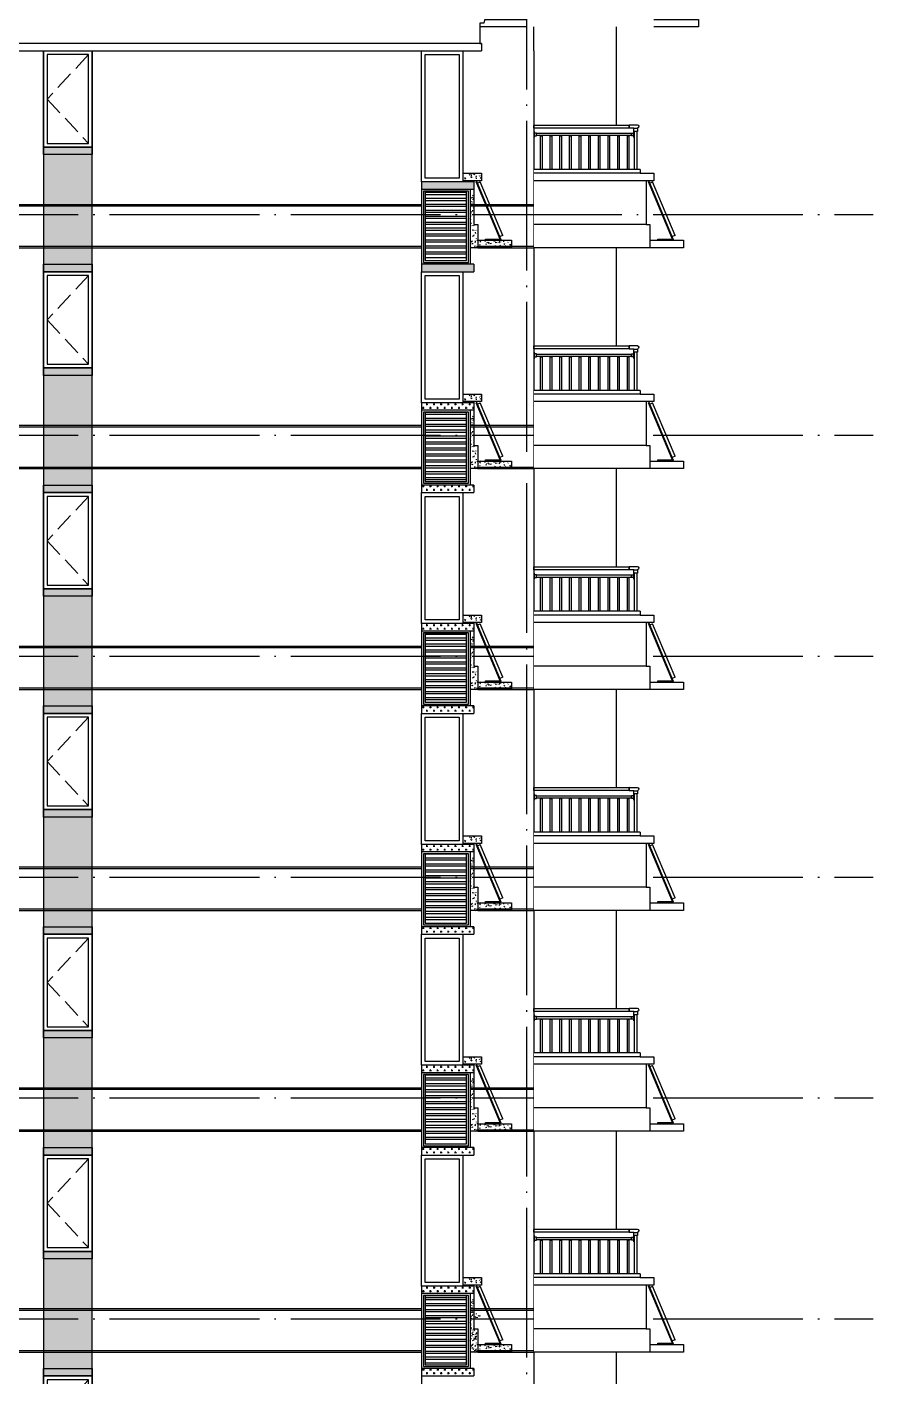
# Model space of a CAD drawing. Extents: x -12446 to 284554, y -295110 to 165007.
# Drawn here: x 137629 to 148929, y -229619 to -211599 of the extents above; entities that cross this region are included whole.
import ezdxf

# ---------------------------------------------------------------- set-up
doc = ezdxf.new("R2010")
doc.units = 0
doc.header["$LTSCALE"] = 1000
doc.linetypes.add('AX-14-E$0$AX-85-M02$0$DASH', pattern=[0.35, 0.25, -0.1])
doc.linetypes.add('AX-14-E$0$DOTE', pattern=[2.42, 2, -0.2, 0.02, -0.2])
for name, color, linetype in [('A-Anno-Note', 241, 'CONTINUOUS'), ('AX-14-comp-tc$0$AX-T-LMCZ-Z$0$AX-13-E01-E03$0$A-Detl-Patt', 8, 'CONTINUOUS'), ('AX-14-comp-tc$0$灰褐色真石漆', 15, 'CONTINUOUS'), ('AX-14-E$0$A-Detl-Fine', 152, 'CONTINUOUS'), ('AX-14-E$0$A-Detl-Medm', 40, 'CONTINUOUS'), ('AX-14-E$0$A-Detl-Patt', 8, 'CONTINUOUS'), ('AX-14-E$0$A-Detl-Thin', 131, 'CONTINUOUS'), ('AX-14-E$0$A-elev-FIXT', 9, 'CONTINUOUS'), ('AX-14-E$0$A-elev-HRAL', 61, 'CONTINUOUS'), ('AX-14-E$0$Ax-T-D(ZZ)$0$A-Detl-Thin', 131, 'CONTINUOUS'), ('AX-14-E$0$Ax-T-D(ZZ)$0$Ax-Z-Detl-T17$0$A-Wall-paint', 253, 'CONTINUOUS'), ('AX-14-E$0$栏杆型材', 82, 'CONTINUOUS'), ('AX-14-E$0$阳台栏杆扶手', 82, 'CONTINUOUS')]:
    doc.layers.add(name, color=color, linetype=linetype)
doc.layers.add('AX-14-E$0$A-Grid', color=222, linetype='AX-14-E$0$DOTE', plot=False)

# ---------------------------------------------------------------- blocks, each defined once
blk = doc.blocks.new('AX-14-E$0$4080转角立图')
at = {"layer": 'AX-14-E$0$A-elev-FIXT', "linetype": 'Continuous'}
blk.add_line((26, 42), (-24, 42), dxfattribs=at)
blk.add_lwpolyline([(-25, 43, -0.327139), (-24, 42), (-24, 0), (24, 0), (24, 41, -0.409111), (26, 42), (85, 42, 0.414214), (87, 44), (87, 87, 0.414214), (85, 88), (-19, 88, 0.865157)], format="xyb", close=True, dxfattribs=at)
blk = doc.blocks.new('AX-14-E$0$32固定座立面')
at = {"layer": 'AX-14-E$0$栏杆型材', "color": 6, "linetype": 'Continuous'}
blk.add_line((-7, -22), (-7, 22), dxfattribs=at)
blk.add_lwpolyline([(-7, -22, 0.41166), (-10, -19), (-36, -19, -0.41166), (-37, -18), (-37, 18, -0.41166), (-36, 19), (-10, 19, 0.41166), (-7, 22), (-7, 39, -0.41166), (-5, 41), (0, 41), (0, -41), (-5, -41, -0.41166), (-7, -39)], format="xyb", close=True, dxfattribs=at)
blk = doc.blocks.new('AX-14-E$0$Ax-T-D(ZZ)$0$A$C1EE92429')
at = {"layer": 'AX-14-E$0$Ax-T-D(ZZ)$0$Ax-Z-Detl-T17$0$A-Wall-paint'}
for p, q in [((0, 58, 0), (300, 772, 0)), ((19, 0, 0), (346, 778, 0)), ((336, 756, 0), (300, 772, 0)), ((346, 778, 0), (355, 774, 0)), ((0, 58, 0), (37, 42, 0)), ((230, 0, 0), (230, 10, 0)), ((19, 0, 0), (230, 0, 0))]:
    blk.add_line(p, q, dxfattribs=at)
at = {"layer": 'AX-14-E$0$Ax-T-D(ZZ)$0$Ax-Z-Detl-T17$0$A-Wall-paint', "elevation": 0}
blk.add_lwpolyline([(230, 10), (34, 10), (355, 774)], dxfattribs=at)
blk = doc.blocks.new('AX-14-E$0$F5SS6G4S65GG1D65GDR56DG')
at = {"layer": 'AX-14-E$0$A-Detl-Patt'}
h = blk.add_hatch(dxfattribs=at)
h.set_pattern_fill('STEEL', color=256, scale=50, angle=135)
h.set_pattern_definition([(180, (-97425.984, 212039.19), (-7e-15, -79.375), []), (180, (-97454.05, 212011.124), (-7e-15, -79.375), [])])
h.paths.add_polyline_path([(16040, 170), (16040, 1070), (16590, 1070), (16590, 170)])
at = {"layer": 'AX-14-E$0$A-Detl-Fine'}
for points in [[(11540, 2900), (10990, 2900), (10990, 1715), (11540, 1715)], [(16590, 1070), (16040, 1070), (16040, 150), (16590, 150)]]:
    blk.add_lwpolyline(points, close=True, dxfattribs=at)
at = {"layer": 'AX-14-E$0$A-Detl-Patt', "linetype": 'AX-14-E$0$AX-85-M02$0$DASH'}
blk.add_lwpolyline([(11540, 2900), (10990, 2307), (11540, 1715)], dxfattribs=at)
at = {"layer": 'AX-14-E$0$A-Detl-Thin'}
for p, q in [((18590, 3270), (18590, 1960)), ((15990, 2950), (15990, 0)), ((17490, 2950), (17490, 0)), ((10940, 1665), (11590, 1665)), ((16586, 1200), (15990, 1200)), ((16640, 1100), (15990, 1100)), ((16690, 1215), (16540, 1215)), ((16690, 1200), (16586, 1200)), ((16740, 420), (16740, 320)), ((16690, 100), (15990, 100)), ((15990, 0), (16665, 0)), ((16640, 0), (16690, 0)), ((16690, 100), (16690, 100)), ((16690, 100), (16690, 0)), ((16690, 0), (16690, 0))]:
    blk.add_line(p, q, dxfattribs=at)
for points in [[(10940, 3050), (11590, 3050), (11590, 2950), (10940, 2950)], [(10940, 2950), (11590, 2950), (11590, 1665), (10940, 1665)], [(10940, 1665), (11590, 1665), (11590, 1565), (10940, 1565)], [(16615, 1075), (16015, 1075), (16015, 125), (16615, 125)], [(16615, 1075), (16015, 1075), (16015, 125), (16615, 125)]]:
    blk.add_lwpolyline(points, close=True, dxfattribs=at)
for points in [[(16540, 1315), (16790, 1315), (16790, 1215), (16690, 1215), (16690, 630), (16740, 630), (16740, 420), (17190, 420), (17190, 320), (16640, 320)], [(16690, 1200), (16690, 1100), (16640, 1100), (16640, 100)]]:
    blk.add_lwpolyline(points, dxfattribs=at)
at = {"layer": 'AX-14-E$0$A-elev-HRAL', "ltscale": 10}
for points in [[(17577, 1818, 0.414214), (17576, 1818), (17576, 1816, 0.414214), (17577, 1815), (17602, 1815, 0.414214), (17602, 1816), (17602, 1818, 0.414214), (17602, 1818)], [(17706, 1818, 0.414214), (17705, 1818), (17705, 1816, 0.414214), (17706, 1815), (17731, 1815, 0.414214), (17731, 1816), (17731, 1818, 0.414214), (17731, 1818)], [(17835, 1818, 0.414214), (17834, 1818), (17834, 1816, 0.414214), (17835, 1815), (17860, 1815, 0.414214), (17860, 1816), (17860, 1818, 0.414214), (17860, 1818)], [(17964, 1818, 0.414214), (17963, 1818), (17963, 1816, 0.414214), (17964, 1815), (17989, 1815, 0.414214), (17989, 1816), (17989, 1818, 0.414214), (17989, 1818)], [(18093, 1818, 0.414214), (18092, 1818), (18092, 1816, 0.414214), (18093, 1815), (18118, 1815, 0.414214), (18118, 1816), (18118, 1818, 0.414214), (18118, 1818)], [(18222, 1818, 0.414214), (18221, 1818), (18221, 1816, 0.414214), (18222, 1815), (18247, 1815, 0.414214), (18247, 1816), (18247, 1818, 0.414214), (18247, 1818)], [(18351, 1818, 0.414214), (18350, 1818), (18350, 1816, 0.414214), (18351, 1815), (18376, 1815, 0.414214), (18376, 1816), (18376, 1818, 0.414214), (18376, 1818)], [(18480, 1818, 0.414214), (18479, 1818), (18479, 1816, 0.414214), (18480, 1815), (18505, 1815, 0.414214), (18505, 1816), (18505, 1818, 0.414214), (18505, 1818)], [(18609, 1818, 0.414214), (18608, 1818), (18608, 1816, 0.414214), (18609, 1815), (18634, 1815, 0.414214), (18634, 1816), (18634, 1818, 0.414214), (18634, 1818)], [(18738, 1818, 0.414214), (18737, 1818), (18737, 1816, 0.414214), (18738, 1815), (18763, 1815, 0.414214), (18763, 1816), (18763, 1818, 0.414214), (18763, 1818)]]:
    blk.add_lwpolyline(points, format="xyb", close=True, dxfattribs=at)
at = {"layer": 'AX-14-E$0$栏杆型材', "elevation": 0}
blk.add_lwpolyline([(17527, 1850), (18793, 1850), (18793, 1818), (17527, 1818)], close=True, dxfattribs=at)
at = {"layer": 'AX-14-E$0$阳台栏杆扶手', "elevation": 0}
blk.add_lwpolyline([(18764, 1920), (17490, 1920), (17490, 1960), (18764, 1960)], close=True, dxfattribs=at)
at = {"layer": 'AX-14-E$0$A-elev-HRAL', "xscale": -1}
for name, p in [('AX-14-E$0$32固定座立面', (17490, 1834)), ('AX-14-E$0$4080转角立图', (18850, 1875))]:
    blk.add_blockref(name, p, dxfattribs=at)
at = {"layer": 'AX-14-E$0$A-elev-HRAL'}
blk.add_blockref('AX-14-E$0$32固定座立面', (18830, 1834), dxfattribs=at)
at = {"layer": 'AX-14-E$0$Ax-T-D(ZZ)$0$A-Detl-Thin', "xscale": -1}
blk.add_blockref('AX-14-E$0$Ax-T-D(ZZ)$0$A$C1EE92429', (17074, 427, 0), dxfattribs=at)
blk.add_wipeout([(17490, 1365), (18910, 1365), (18910, 1315), (19090, 1315), (19090, 1215), (18990, 1215), (18990, 630), (19040, 630), (19040, 420), (19490, 420), (19490, 320), (17490, 320)]).dxf.layer = 'AX-14-E$0$A-Detl-Thin'
at = {"layer": 'AX-14-E$0$A-Detl-Thin'}
for p, q in [((18910, 1365), (17490, 1365)), ((18910, 1315), (17490, 1315)), ((18990, 1215), (17490, 1215)), ((18990, 630), (17490, 630)), ((19040, 420), (19040, 320))]:
    blk.add_line(p, q, dxfattribs=at)
blk.add_lwpolyline([(18910, 1365), (18910, 1315), (19090, 1315), (19090, 1215), (18990, 1215), (18990, 630), (19040, 630), (19040, 420), (19490, 420), (19490, 320), (17490, 320)], dxfattribs=at)
at = {"layer": 'AX-14-E$0$A-elev-HRAL', "ltscale": 10}
for points in [[(17580, 1365), (17580, 1815), (17599, 1815), (17599, 1365)], [(17709, 1365), (17709, 1815), (17728, 1815), (17728, 1365)], [(17838, 1365), (17838, 1815), (17857, 1815), (17857, 1365)], [(17967, 1365), (17967, 1815), (17986, 1815), (17986, 1365)], [(18096, 1365), (18096, 1815), (18115, 1815), (18115, 1365)], [(18225, 1365), (18225, 1815), (18244, 1815), (18244, 1365)], [(18354, 1365), (18354, 1815), (18373, 1815), (18373, 1365)], [(18483, 1365), (18483, 1815), (18502, 1815), (18502, 1365)], [(18612, 1365), (18612, 1815), (18631, 1815), (18631, 1365)], [(18741, 1365), (18741, 1815), (18760, 1815), (18760, 1365)]]:
    blk.add_lwpolyline(points, dxfattribs=at)
at = {"layer": 'AX-14-E$0$栏杆型材', "elevation": 0}
blk.add_lwpolyline([(18870, 1365), (18870, 1875), (18830, 1875), (18830, 1365)], dxfattribs=at)
at = {"layer": 'AX-14-E$0$Ax-T-D(ZZ)$0$A-Detl-Thin', "xscale": -1}
blk.add_blockref('AX-14-E$0$Ax-T-D(ZZ)$0$A$C1EE92429', (19375, 427, 0), dxfattribs=at)
blk = doc.blocks.new('AX-14-E$0$awrhe43rejhreahre')
at = {"layer": 'AX-14-E$0$A-Detl-Fine'}
blk.add_lwpolyline([(232198, 190985), (232648, 190985), (232648, 189335), (232198, 189335)], close=True, dxfattribs=at)
at = {"layer": 'AX-14-E$0$A-Detl-Thin'}
blk.add_lwpolyline([(232148, 191035), (232698, 191035), (232698, 189285), (232148, 189285)], close=True, dxfattribs=at)
blk = doc.blocks.new('AX-14-E$0$A$C5B734FEE')
at = {"layer": 'AX-14-E$0$A-Detl-Thin'}
blk.add_lwpolyline([(18500, 420), (19100, 420), (19100, 320), (18500, 320)], dxfattribs=at)
blk.add_wipeout([(8750, 1200), (8750, 1100), (8770, 1100), (8770, 1000), (8820, 1000), (8970, 370), (9020, 370), (9020, 100), (9000, 100), (9000, 0), (16200, 0), (16190, 100), (16180, 100), (16180, 370), (16230, 370), (16380, 1000), (16430, 1000), (16430, 1100), (16450, 1100), (16450, 1200)]).dxf.layer = 'AX-14-E$0$A-Detl-Medm'
blk.add_wipeout([(8750, 1200), (8750, 1100), (8770, 1100), (8770, 1000), (8820, 1000), (8970, 370), (9020, 370), (9020, 100), (9000, 100), (9000, 0), (16200, 0), (16200, 100), (16180, 100), (16180, 370), (16230, 370), (16380, 1000), (16430, 1000), (16430, 1100), (16450, 1100), (16450, 1200)]).dxf.layer = 'AX-14-E$0$A-Detl-Medm'
at = {"layer": 'AX-14-E$0$A-Detl-Medm'}
for p, q in [((5650, 0), (16200, 0)), ((16200, 100), (5670, 100))]:
    blk.add_line(p, q, dxfattribs=at)
for points in [[(16000, 1200), (16450, 1200), (16450, 1100), (16430, 1100), (16430, 1000), (16380, 1000), (16230, 370), (16180, 370), (16180, 170), (16180, 100), (16200, 100), (16200, 0)], [(16242, 420), (16800, 420), (16800, 320), (16180, 320)]]:
    blk.add_lwpolyline(points, dxfattribs=at)
blk = doc.blocks.new('AX-14-E$0$weyhweaqwtyewhewg')
at = {"layer": 'AX-14-E$0$A-Detl-Patt'}
for p, q in [((223148, 194885), (232148, 194885)), ((223148, 194865), (232148, 194865)), ((232798, 194885), (233648, 194885)), ((232798, 194865), (233648, 194865)), ((223148, 194325), (232148, 194325)), ((223148, 194305), (232148, 194305)), ((232898, 194325), (233648, 194325)), ((232898, 194305), (233648, 194305)), ((223148, 191935), (232148, 191935)), ((223148, 191915), (232148, 191915)), ((232798, 191935), (233648, 191935)), ((232798, 191915), (233648, 191915)), ((223148, 191375), (232148, 191375)), ((232898, 191375), (233648, 191375)), ((223148, 191355), (232148, 191355)), ((232898, 191355), (233648, 191355)), ((223148, 188985), (232148, 188985)), ((223148, 188965), (232148, 188965)), ((232798, 188985), (233648, 188985)), ((232798, 188965), (233648, 188965)), ((223148, 188425), (232148, 188425)), ((223148, 188405), (232148, 188405)), ((232898, 188425), (233648, 188425)), ((232898, 188405), (233648, 188405)), ((223148, 186035), (232148, 186035)), ((223148, 186015), (232148, 186015)), ((232798, 186035), (233648, 186035)), ((232798, 186015), (233648, 186015)), ((223148, 185475), (232148, 185475)), ((223148, 185455), (232148, 185455)), ((232898, 185475), (233648, 185475)), ((232898, 185455), (233648, 185455)), ((223148, 183085), (232148, 183085)), ((232798, 183085), (233648, 183085)), ((223148, 183065), (232148, 183065)), ((232798, 183065), (233648, 183065)), ((223148, 182525), (232148, 182525)), ((223148, 182505), (232148, 182505)), ((232898, 182525), (233648, 182525)), ((232898, 182505), (233648, 182505)), ((223148, 180135), (232148, 180135)), ((223148, 180115), (232148, 180115)), ((232798, 180135), (233648, 180135)), ((232798, 180115), (233648, 180115)), ((223148, 179575), (232148, 179575)), ((223148, 179555), (232148, 179555)), ((232898, 179575), (233648, 179575)), ((232898, 179555), (233648, 179555))]:
    blk.add_line(p, q, dxfattribs=at)
blk = doc.blocks.new('AX-14-comp-tc')
at = {"layer": 'AX-14-comp-tc$0$AX-T-LMCZ-Z$0$AX-13-E01-E03$0$A-Detl-Patt'}
h = blk.add_hatch(dxfattribs=at)
h.set_pattern_fill('CROSS', color=256, scale=30)
h.set_pattern_definition([(0, (-89601.746, -435763.293), (47.625, 47.625), [23.8125, -71.4375]), (90, (-89589.84, -435775.2), (-47.625, 47.625), [23.8125, -71.4375])])
h.paths.add_polyline_path([(142746, -221192), (143446, -221192), (143446, -221292), (142746, -221292)])
h.paths.add_polyline_path([(142746, -220092), (143446, -220092), (143446, -220192), (142746, -220192)])
h.paths.add_polyline_path([(142946, -215292), (143446, -215292), (143446, -215392), (142946, -215392)])
h.paths.add_polyline_path([(142946, -214192), (143446, -214192), (143446, -214292), (142946, -214292)])
h = blk.add_hatch(dxfattribs=at)
h.set_pattern_fill('CROSS', color=256, scale=30)
h.set_pattern_definition([(0, (-140029.114, -385613.293), (47.625, 47.625), [23.8125, -71.4375]), (90, (-140017.21, -385625.2), (-47.625, 47.625), [23.8125, -71.4375])])
h.paths.add_polyline_path([(142746, -223042), (143446, -223042), (143446, -223142), (142746, -223142)])
h.paths.add_polyline_path([(142746, -224142), (143446, -224142), (143446, -224242), (142746, -224242)])
h = blk.add_hatch(dxfattribs=at)
h.set_pattern_fill('CROSS', color=256, scale=30)
h.set_pattern_definition([(0, (-140029.114, -388563.293), (47.625, 47.625), [23.8125, -71.4375]), (90, (-140017.21, -388575.2), (-47.625, 47.625), [23.8125, -71.4375])])
h.paths.add_polyline_path([(142746, -225992), (143446, -225992), (143446, -226092), (142746, -226092)])
h.paths.add_polyline_path([(142746, -227092), (143446, -227092), (143446, -227192), (142746, -227192)])
h = blk.add_hatch(dxfattribs=at)
h.set_pattern_fill('CROSS', color=256, scale=30)
h.set_pattern_definition([(0, (-140029.114, -391513.293), (47.625, 47.625), [23.8125, -71.4375]), (90, (-140017.21, -391525.2), (-47.625, 47.625), [23.8125, -71.4375])])
h.paths.add_polyline_path([(142746, -228942), (143446, -228942), (143446, -229042), (142746, -229042)])
h.paths.add_polyline_path([(142746, -230042), (143446, -230042), (143446, -230142), (142746, -230142)])
h = blk.add_hatch(dxfattribs=at)
h.set_pattern_fill('CROSS', color=256, scale=30)
h.set_pattern_definition([(0, (-140029.114, -394463.293), (47.625, 47.625), [23.8125, -71.4375]), (90, (-140017.21, -394475.2), (-47.625, 47.625), [23.8125, -71.4375])])
h.paths.add_polyline_path([(142746, -231892), (143446, -231892), (143446, -231992), (142746, -231992)])
h.paths.add_polyline_path([(142746, -232992), (143446, -232992), (143446, -233092), (142746, -233092)])
h = blk.add_hatch(dxfattribs=at)
h.set_pattern_fill('CROSS', color=256, scale=30)
h.set_pattern_definition([(0, (-140029.114, -397413.293), (47.625, 47.625), [23.8125, -71.4375]), (90, (-140017.21, -397425.2), (-47.625, 47.625), [23.8125, -71.4375])])
h.paths.add_polyline_path([(142746, -234842), (143446, -234842), (143446, -234942), (142746, -234942)])
h.paths.add_polyline_path([(142746, -235942), (143446, -235942), (143446, -236042), (142746, -236042)])
h = blk.add_hatch(dxfattribs=at)
h.set_pattern_fill('CROSS', color=256, scale=30)
h.set_pattern_definition([(0, (-89401.746, -421176.595), (47.625, 47.625), [23.8125, -71.4375]), (90, (-89389.84, -421188.5), (-47.625, 47.625), [23.8125, -71.4375])])
h.paths.add_polyline_path([(142746, -234842), (143446, -234842), (143446, -234942), (142746, -234942)])
h.paths.add_polyline_path([(142746, -235942), (143446, -235942), (143446, -236042), (142746, -236042)])
at = {"layer": 'AX-14-comp-tc$0$灰褐色真石漆'}
h = blk.add_hatch(dxfattribs=at)
h.set_pattern_fill('离散材料', color=256, scale=50)
h.set_pattern_definition([(0, (216, 144), (132, 228), [12, -201, 9, -87, 18, -213]), (10, (159, 267), (80.67614, 285.34428), [21, -51, 27, -159, 15, -198]), (20, (129, 171), (133.47095, 220.97625), [24, -165, 21, -123, 15, -96]), (30, (216, 153), (-21.96926, 254.05187), [15, -99, 12, -147, 9, -195]), (40, (132, 219), (33.83592, 216.370355), [12, -132, 9, -84, 24, -153]), (50, (177, 111), (-80.24786, 235.7335), [6, -111, 15, -183, 18, -93]), (60, (186, 132), (-99.47303, 223.70766), [15, -123, 6, -144, 12, -111]), (70, (153, 96), (-109.89227, 215.58685), [9, -57, 18, -96, 12, -132]), (80, (168, 273), (-208.56534, 164.71945), [21, -132, 9, -156, 18, -147]), (90, (186, 144), (-264, 111), [18, -93, 12, -183, 6, -186]), (100, (138, 237), (-247.97146, 145.14529), [21, -117, 18, -96, 21, -219]), (110, (117, 66), (-240.44034, 81.69114), [24, -78, 12, -159, 18, -174]), (120, (36, 102), (-286.64994, 28.49227), [15, -201, 18, -93, 21, -123]), (130, (102, 36), (-279.10777, 71.26608), [9, -66, 12, -129, 24, -168]), (140, (12, 276), (-220.59685, -34.20569), [18, -108, 21, -93, 12, -126]), (150, (261, 18), (-204.82497, -120.76726), [12, -84, 24, -186, 21, -171]), (160, (63, 186), (-237.90107, -162.42869), [18, -126, 15, -114, 12, -183]), (170, (81, 114), (-215.64405, -169.12317), [27, -99, 18, -135, 24, -132])])
h.paths.add_polyline_path([(137696, -255492), (138346, -255492), (138346, -218342), (137696, -218342)])
h.paths.add_polyline_path([(137696, -255027), (138338, -255027), (138338, -253742), (137696, -253742)], flags=17)
h.paths.add_polyline_path([(137696, -252077), (138338, -252077), (138338, -250792), (137696, -250792)])
h.paths.add_polyline_path([(137696, -249127), (138346, -249127), (138346, -247842), (137696, -247842)], flags=17)
h.paths.add_polyline_path([(137696, -246177), (138338, -246177), (138338, -244892), (137696, -244892)])
h.paths.add_polyline_path([(137696, -243227), (138338, -243227), (138338, -241942), (137696, -241942)])
h.paths.add_polyline_path([(137696, -240277), (138346, -240277), (138346, -238992), (137696, -238992)], flags=17)
h.paths.add_polyline_path([(137696, -237327), (138338, -237327), (138338, -236042), (137696, -236042)], flags=17)
h.paths.add_polyline_path([(137696, -234377), (138346, -234377), (138346, -233092), (137696, -233092)])
h.paths.add_polyline_path([(137696, -231427), (138338, -231427), (138338, -230142), (137696, -230142)], flags=17)
h.paths.add_polyline_path([(137696, -228477), (138346, -228477), (138346, -227192), (137696, -227192)], flags=17)
h.paths.add_polyline_path([(137696, -225527), (138338, -225527), (138338, -224242), (137696, -224242)])
h.paths.add_polyline_path([(137696, -219627), (138346, -219627), (138346, -218342), (137696, -218342)], flags=16)
h.paths.add_polyline_path([(137696, -222577), (138346, -222577), (138346, -221292), (137696, -221292)], flags=16)
h = blk.add_hatch(dxfattribs=at)
h.set_pattern_fill('离散材料', color=256, scale=50)
h.set_pattern_definition([(0, (-89185.75, -409160.24), (132, 228), [12, -201, 9, -87, 18, -213]), (10, (-89242.75, -409037.24), (80.67614, 285.34428), [21, -51, 27, -159, 15, -198]), (20, (-89272.75, -409133.24), (133.47095, 220.97625), [24, -165, 21, -123, 15, -96]), (30, (-89185.75, -409151.24), (-21.96926, 254.05187), [15, -99, 12, -147, 9, -195]), (40, (-89269.75, -409085.24), (33.83592, 216.370355), [12, -132, 9, -84, 24, -153]), (50, (-89224.75, -409193.24), (-80.24786, 235.7335), [6, -111, 15, -183, 18, -93]), (60, (-89215.75, -409172.24), (-99.47303, 223.70766), [15, -123, 6, -144, 12, -111]), (70, (-89248.75, -409208.24), (-109.89227, 215.58685), [9, -57, 18, -96, 12, -132]), (80, (-89233.75, -409031.24), (-208.56534, 164.71945), [21, -132, 9, -156, 18, -147]), (90, (-89215.75, -409160.24), (-264, 111), [18, -93, 12, -183, 6, -186]), (100, (-89263.75, -409067.24), (-247.97146, 145.14529), [21, -117, 18, -96, 21, -219]), (110, (-89284.75, -409238.24), (-240.44034, 81.69114), [24, -78, 12, -159, 18, -174]), (120, (-89365.75, -409202.24), (-286.64994, 28.49227), [15, -201, 18, -93, 21, -123]), (130, (-89299.75, -409268.24), (-279.10777, 71.26608), [9, -66, 12, -129, 24, -168]), (140, (-89389.75, -409028.24), (-220.59685, -34.20569), [18, -108, 21, -93, 12, -126]), (150, (-89140.75, -409286.24), (-204.82497, -120.76726), [12, -84, 24, -186, 21, -171]), (160, (-89338.75, -409118.24), (-237.90107, -162.42869), [18, -126, 15, -114, 12, -183]), (170, (-89320.75, -409190.24), (-215.64405, -169.12317), [27, -99, 18, -135, 24, -132])])
h.paths.add_polyline_path([(143366, -219977), (143296, -219977), (143296, -220092), (143446, -220092), (143446, -220077), (143546, -220077), (143546, -219977), (143366, -219977)])
h.paths.add_polyline_path([(143396, -220192), (143396, -220972), (143946, -220972), (143946, -220872), (143496, -220872), (143496, -220662), (143446, -220662), (143446, -220192)])
h = blk.add_hatch(dxfattribs=at)
h.set_pattern_fill('离散材料', color=256, scale=50)
h.set_pattern_definition([(0, (-89185.75, -412110.24), (132, 228), [12, -201, 9, -87, 18, -213]), (10, (-89242.75, -411987.24), (80.67614, 285.34428), [21, -51, 27, -159, 15, -198]), (20, (-89272.75, -412083.24), (133.47095, 220.97625), [24, -165, 21, -123, 15, -96]), (30, (-89185.75, -412101.24), (-21.96926, 254.05187), [15, -99, 12, -147, 9, -195]), (40, (-89269.75, -412035.24), (33.83592, 216.370355), [12, -132, 9, -84, 24, -153]), (50, (-89224.75, -412143.24), (-80.24786, 235.7335), [6, -111, 15, -183, 18, -93]), (60, (-89215.75, -412122.24), (-99.47303, 223.70766), [15, -123, 6, -144, 12, -111]), (70, (-89248.75, -412158.24), (-109.89227, 215.58685), [9, -57, 18, -96, 12, -132]), (80, (-89233.75, -411981.24), (-208.56534, 164.71945), [21, -132, 9, -156, 18, -147]), (90, (-89215.75, -412110.24), (-264, 111), [18, -93, 12, -183, 6, -186]), (100, (-89263.75, -412017.24), (-247.97146, 145.14529), [21, -117, 18, -96, 21, -219]), (110, (-89284.75, -412188.24), (-240.44034, 81.69114), [24, -78, 12, -159, 18, -174]), (120, (-89365.75, -412152.24), (-286.64994, 28.49227), [15, -201, 18, -93, 21, -123]), (130, (-89299.75, -412218.24), (-279.10777, 71.26608), [9, -66, 12, -129, 24, -168]), (140, (-89389.75, -411978.24), (-220.59685, -34.20569), [18, -108, 21, -93, 12, -126]), (150, (-89140.75, -412236.24), (-204.82497, -120.76726), [12, -84, 24, -186, 21, -171]), (160, (-89338.75, -412068.24), (-237.90107, -162.42869), [18, -126, 15, -114, 12, -183]), (170, (-89320.75, -412140.24), (-215.64405, -169.12317), [27, -99, 18, -135, 24, -132])])
h.paths.add_polyline_path([(143366, -222927), (143296, -222927), (143296, -223042), (143446, -223042), (143446, -223027), (143546, -223027), (143546, -222927)])
h.paths.add_polyline_path([(143396, -223142), (143396, -223922), (143946, -223922), (143946, -223822), (143496, -223822), (143496, -223612), (143446, -223612), (143446, -223142)])
h = blk.add_hatch(dxfattribs=at)
h.set_pattern_fill('离散材料', color=256, scale=50)
h.set_pattern_definition([(0, (-89185.75, -415060.24), (132, 228), [12, -201, 9, -87, 18, -213]), (10, (-89242.75, -414937.24), (80.67614, 285.34428), [21, -51, 27, -159, 15, -198]), (20, (-89272.75, -415033.24), (133.47095, 220.97625), [24, -165, 21, -123, 15, -96]), (30, (-89185.75, -415051.24), (-21.96926, 254.05187), [15, -99, 12, -147, 9, -195]), (40, (-89269.75, -414985.24), (33.83592, 216.370355), [12, -132, 9, -84, 24, -153]), (50, (-89224.75, -415093.24), (-80.24786, 235.7335), [6, -111, 15, -183, 18, -93]), (60, (-89215.75, -415072.24), (-99.47303, 223.70766), [15, -123, 6, -144, 12, -111]), (70, (-89248.75, -415108.24), (-109.89227, 215.58685), [9, -57, 18, -96, 12, -132]), (80, (-89233.75, -414931.24), (-208.56534, 164.71945), [21, -132, 9, -156, 18, -147]), (90, (-89215.75, -415060.24), (-264, 111), [18, -93, 12, -183, 6, -186]), (100, (-89263.75, -414967.24), (-247.97146, 145.14529), [21, -117, 18, -96, 21, -219]), (110, (-89284.75, -415138.24), (-240.44034, 81.69114), [24, -78, 12, -159, 18, -174]), (120, (-89365.75, -415102.24), (-286.64994, 28.49227), [15, -201, 18, -93, 21, -123]), (130, (-89299.75, -415168.24), (-279.10777, 71.26608), [9, -66, 12, -129, 24, -168]), (140, (-89389.75, -414928.24), (-220.59685, -34.20569), [18, -108, 21, -93, 12, -126]), (150, (-89140.75, -415186.24), (-204.82497, -120.76726), [12, -84, 24, -186, 21, -171]), (160, (-89338.75, -415018.24), (-237.90107, -162.42869), [18, -126, 15, -114, 12, -183]), (170, (-89320.75, -415090.24), (-215.64405, -169.12317), [27, -99, 18, -135, 24, -132])])
h.paths.add_polyline_path([(143366, -225877), (143296, -225877), (143296, -225992), (143446, -225992), (143446, -225977), (143546, -225977), (143546, -225877)])
h.paths.add_polyline_path([(143396, -226092), (143396, -226872), (143946, -226872), (143946, -226772), (143496, -226772), (143496, -226562), (143446, -226562), (143446, -226092)])
h = blk.add_hatch(dxfattribs=at)
h.set_pattern_fill('离散材料', color=256, scale=50)
h.set_pattern_definition([(0, (-89185.75, -418010.24), (132, 228), [12, -201, 9, -87, 18, -213]), (10, (-89242.75, -417887.24), (80.67614, 285.34428), [21, -51, 27, -159, 15, -198]), (20, (-89272.75, -417983.24), (133.47095, 220.97625), [24, -165, 21, -123, 15, -96]), (30, (-89185.75, -418001.24), (-21.96926, 254.05187), [15, -99, 12, -147, 9, -195]), (40, (-89269.75, -417935.24), (33.83592, 216.370355), [12, -132, 9, -84, 24, -153]), (50, (-89224.75, -418043.24), (-80.24786, 235.7335), [6, -111, 15, -183, 18, -93]), (60, (-89215.75, -418022.24), (-99.47303, 223.70766), [15, -123, 6, -144, 12, -111]), (70, (-89248.75, -418058.24), (-109.89227, 215.58685), [9, -57, 18, -96, 12, -132]), (80, (-89233.75, -417881.24), (-208.56534, 164.71945), [21, -132, 9, -156, 18, -147]), (90, (-89215.75, -418010.24), (-264, 111), [18, -93, 12, -183, 6, -186]), (100, (-89263.75, -417917.24), (-247.97146, 145.14529), [21, -117, 18, -96, 21, -219]), (110, (-89284.75, -418088.24), (-240.44034, 81.69114), [24, -78, 12, -159, 18, -174]), (120, (-89365.75, -418052.24), (-286.64994, 28.49227), [15, -201, 18, -93, 21, -123]), (130, (-89299.75, -418118.24), (-279.10777, 71.26608), [9, -66, 12, -129, 24, -168]), (140, (-89389.75, -417878.24), (-220.59685, -34.20569), [18, -108, 21, -93, 12, -126]), (150, (-89140.75, -418136.24), (-204.82497, -120.76726), [12, -84, 24, -186, 21, -171]), (160, (-89338.75, -417968.24), (-237.90107, -162.42869), [18, -126, 15, -114, 12, -183]), (170, (-89320.75, -418040.24), (-215.64405, -169.12317), [27, -99, 18, -135, 24, -132])])
h.paths.add_polyline_path([(143366, -228827), (143296, -228827), (143296, -228942), (143446, -228942), (143446, -228927), (143546, -228927), (143546, -228827)])
h.paths.add_polyline_path([(143396, -229042), (143396, -229822), (143946, -229822), (143946, -229722), (143496, -229722), (143496, -229512), (143446, -229512), (143446, -229042)])
h = blk.add_hatch(dxfattribs=at)
h.set_pattern_fill('离散材料', color=256, scale=50)
h.set_pattern_definition([(0, (-89185.75, -420960.24), (132, 228), [12, -201, 9, -87, 18, -213]), (10, (-89242.75, -420837.24), (80.67614, 285.34428), [21, -51, 27, -159, 15, -198]), (20, (-89272.75, -420933.24), (133.47095, 220.97625), [24, -165, 21, -123, 15, -96]), (30, (-89185.75, -420951.24), (-21.96926, 254.05187), [15, -99, 12, -147, 9, -195]), (40, (-89269.75, -420885.24), (33.83592, 216.370355), [12, -132, 9, -84, 24, -153]), (50, (-89224.75, -420993.24), (-80.24786, 235.7335), [6, -111, 15, -183, 18, -93]), (60, (-89215.75, -420972.24), (-99.47303, 223.70766), [15, -123, 6, -144, 12, -111]), (70, (-89248.75, -421008.24), (-109.89227, 215.58685), [9, -57, 18, -96, 12, -132]), (80, (-89233.75, -420831.24), (-208.56534, 164.71945), [21, -132, 9, -156, 18, -147]), (90, (-89215.75, -420960.24), (-264, 111), [18, -93, 12, -183, 6, -186]), (100, (-89263.75, -420867.24), (-247.97146, 145.14529), [21, -117, 18, -96, 21, -219]), (110, (-89284.75, -421038.24), (-240.44034, 81.69114), [24, -78, 12, -159, 18, -174]), (120, (-89365.75, -421002.24), (-286.64994, 28.49227), [15, -201, 18, -93, 21, -123]), (130, (-89299.75, -421068.24), (-279.10777, 71.26608), [9, -66, 12, -129, 24, -168]), (140, (-89389.75, -420828.24), (-220.59685, -34.20569), [18, -108, 21, -93, 12, -126]), (150, (-89140.75, -421086.24), (-204.82497, -120.76726), [12, -84, 24, -186, 21, -171]), (160, (-89338.75, -420918.24), (-237.90107, -162.42869), [18, -126, 15, -114, 12, -183]), (170, (-89320.75, -420990.24), (-215.64405, -169.12317), [27, -99, 18, -135, 24, -132])])
h.paths.add_polyline_path([(143366, -231777), (143296, -231777), (143296, -231892), (143446, -231892), (143446, -231877), (143546, -231877), (143546, -231777)])
h.paths.add_polyline_path([(143396, -231992), (143396, -232772), (143946, -232772), (143946, -232672), (143496, -232672), (143496, -232462), (143446, -232462), (143446, -231992)])
h = blk.add_hatch(dxfattribs=at)
h.set_pattern_fill('离散材料', color=256, scale=50)
h.set_pattern_definition([(0, (-89185.75, -423910.24), (132, 228), [12, -201, 9, -87, 18, -213]), (10, (-89242.75, -423787.24), (80.67614, 285.34428), [21, -51, 27, -159, 15, -198]), (20, (-89272.75, -423883.24), (133.47095, 220.97625), [24, -165, 21, -123, 15, -96]), (30, (-89185.75, -423901.24), (-21.96926, 254.05187), [15, -99, 12, -147, 9, -195]), (40, (-89269.75, -423835.24), (33.83592, 216.370355), [12, -132, 9, -84, 24, -153]), (50, (-89224.75, -423943.24), (-80.24786, 235.7335), [6, -111, 15, -183, 18, -93]), (60, (-89215.75, -423922.24), (-99.47303, 223.70766), [15, -123, 6, -144, 12, -111]), (70, (-89248.75, -423958.24), (-109.89227, 215.58685), [9, -57, 18, -96, 12, -132]), (80, (-89233.75, -423781.24), (-208.56534, 164.71945), [21, -132, 9, -156, 18, -147]), (90, (-89215.75, -423910.24), (-264, 111), [18, -93, 12, -183, 6, -186]), (100, (-89263.75, -423817.24), (-247.97146, 145.14529), [21, -117, 18, -96, 21, -219]), (110, (-89284.75, -423988.24), (-240.44034, 81.69114), [24, -78, 12, -159, 18, -174]), (120, (-89365.75, -423952.24), (-286.64994, 28.49227), [15, -201, 18, -93, 21, -123]), (130, (-89299.75, -424018.24), (-279.10777, 71.26608), [9, -66, 12, -129, 24, -168]), (140, (-89389.75, -423778.24), (-220.59685, -34.20569), [18, -108, 21, -93, 12, -126]), (150, (-89140.75, -424036.24), (-204.82497, -120.76726), [12, -84, 24, -186, 21, -171]), (160, (-89338.75, -423868.24), (-237.90107, -162.42869), [18, -126, 15, -114, 12, -183]), (170, (-89320.75, -423940.24), (-215.64405, -169.12317), [27, -99, 18, -135, 24, -132])])
h.paths.add_polyline_path([(143366, -234727), (143296, -234727), (143296, -234842), (143446, -234842), (143446, -234827), (143546, -234827), (143546, -234727)])
h.paths.add_polyline_path([(143396, -234942), (143396, -235722), (143946, -235722), (143946, -235622), (143496, -235622), (143496, -235412), (143446, -235412), (143446, -234942)])
h = blk.add_hatch(dxfattribs=at)
h.set_pattern_fill('离散材料', color=256, scale=50)
h.set_pattern_definition([(0, (-89185.75, -421032.6), (132, 228), [12, -201, 9, -87, 18, -213]), (10, (-89242.75, -420909.6), (80.67614, 285.34428), [21, -51, 27, -159, 15, -198]), (20, (-89272.75, -421005.6), (133.47095, 220.97625), [24, -165, 21, -123, 15, -96]), (30, (-89185.75, -421023.6), (-21.96926, 254.05187), [15, -99, 12, -147, 9, -195]), (40, (-89269.75, -420957.6), (33.83592, 216.370355), [12, -132, 9, -84, 24, -153]), (50, (-89224.75, -421065.6), (-80.24786, 235.7335), [6, -111, 15, -183, 18, -93]), (60, (-89215.75, -421044.6), (-99.47303, 223.70766), [15, -123, 6, -144, 12, -111]), (70, (-89248.75, -421080.6), (-109.89227, 215.58685), [9, -57, 18, -96, 12, -132]), (80, (-89233.75, -420903.6), (-208.56534, 164.71945), [21, -132, 9, -156, 18, -147]), (90, (-89215.75, -421032.6), (-264, 111), [18, -93, 12, -183, 6, -186]), (100, (-89263.75, -420939.6), (-247.97146, 145.14529), [21, -117, 18, -96, 21, -219]), (110, (-89284.75, -421110.6), (-240.44034, 81.69114), [24, -78, 12, -159, 18, -174]), (120, (-89365.75, -421074.6), (-286.64994, 28.49227), [15, -201, 18, -93, 21, -123]), (130, (-89299.75, -421140.6), (-279.10777, 71.26608), [9, -66, 12, -129, 24, -168]), (140, (-89389.75, -420900.6), (-220.59685, -34.20569), [18, -108, 21, -93, 12, -126]), (150, (-89140.75, -421158.6), (-204.82497, -120.76726), [12, -84, 24, -186, 21, -171]), (160, (-89338.75, -420990.6), (-237.90107, -162.42869), [18, -126, 15, -114, 12, -183]), (170, (-89320.75, -421062.6), (-215.64405, -169.12317), [27, -99, 18, -135, 24, -132])])
h.paths.add_polyline_path([(143396, -235177), (143546, -235177), (143546, -235277), (143446, -235277), (143446, -235412), (143496, -235412), (143496, -235722), (143396, -235722)])
at = {"layer": 'AX-14-comp-tc$0$AX-T-LMCZ-Z$0$AX-13-E01-E03$0$A-Detl-Patt'}
for p, q in [((137697, -218342), (137696, -255492)), ((138346, -255492), (138346, -218342))]:
    blk.add_line(p, q, dxfattribs=at)
blk = doc.blocks.new('AX-14-E')
at = {"layer": 'AX-14-E$0$A-Grid'}
for p, q in [((124213, -217054), (148929, -217054)), ((124213, -220004), (148929, -220004)), ((124213, -222954), (148929, -222954)), ((124213, -225904), (148929, -225904)), ((124213, -228854), (148929, -228854))]:
    blk.add_line(p, q, dxfattribs=at)
at = {"layer": 'AX-14-E$0$A-Detl-Thin'}
blk.add_blockref('AX-14-E$0$F5SS6G4S65GG1D65GDR56DG', (126909, -214869), dxfattribs=at)
at = {"layer": 'AX-14-E$0$A-Detl-Thin', "color": 6}
blk.add_line((144399, -211919), (144399, -211599), dxfattribs=at)
at = {"layer": 'AX-14-E$0$A-Grid'}
blk.add_line((124213, -214104), (148929, -214104), dxfattribs=at)
at = {"layer": 'AX-14-E$0$A-Detl-Thin'}
blk.add_blockref('AX-14-E$0$F5SS6G4S65GG1D65GDR56DG', (126909, -220769), dxfattribs=at)
blk.add_wipeout([(142899, -211919), (143449, -211919), (143449, -213669), (142899, -213669)]).dxf.layer = 'AX-14-E$0$A-Detl-Thin'
at = {"layer": 'AX-14-E$0$A-Detl-Thin', "color": 6}
blk.add_blockref('AX-14-E$0$awrhe43rejhreahre', (-89249, -402954), dxfattribs=at)
at = {"layer": 'AX-14-E$0$A-Detl-Thin'}
blk.add_blockref('AX-14-E$0$F5SS6G4S65GG1D65GDR56DG', (126909, -223719), dxfattribs=at)
blk.add_wipeout([(142899, -217819), (143449, -217819), (143449, -219569), (142899, -219569)]).dxf.layer = 'AX-14-E$0$A-Detl-Thin'
at = {"layer": 'AX-14-E$0$A-Detl-Thin', "color": 6}
blk.add_blockref('AX-14-E$0$awrhe43rejhreahre', (-89249, -408854), dxfattribs=at)
at = {"layer": 'AX-14-E$0$A-Detl-Thin'}
blk.add_blockref('AX-14-E$0$F5SS6G4S65GG1D65GDR56DG', (126909, -226669), dxfattribs=at)
blk.add_wipeout([(142899, -220769), (143449, -220769), (143449, -222519), (142899, -222519)]).dxf.layer = 'AX-14-E$0$A-Detl-Thin'
at = {"layer": 'AX-14-E$0$A-Detl-Thin', "color": 6}
blk.add_blockref('AX-14-E$0$awrhe43rejhreahre', (-89249, -411804), dxfattribs=at)
at = {"layer": 'AX-14-E$0$A-Detl-Thin'}
blk.add_blockref('AX-14-E$0$F5SS6G4S65GG1D65GDR56DG', (126909, -229619), dxfattribs=at)
blk.add_wipeout([(142899, -223719), (143449, -223719), (143449, -225469), (142899, -225469)]).dxf.layer = 'AX-14-E$0$A-Detl-Thin'
at = {"layer": 'AX-14-E$0$A-Detl-Thin', "color": 6}
blk.add_blockref('AX-14-E$0$awrhe43rejhreahre', (-89249, -414754), dxfattribs=at)
at = {"layer": 'AX-14-E$0$A-Detl-Thin'}
blk.add_blockref('AX-14-E$0$F5SS6G4S65GG1D65GDR56DG', (126909, -232569), dxfattribs=at)
blk.add_wipeout([(142899, -226669), (143449, -226669), (143449, -228419), (142899, -228419)]).dxf.layer = 'AX-14-E$0$A-Detl-Thin'
at = {"layer": 'AX-14-E$0$A-Grid'}
blk.add_line((144299, -198333), (144299, -264034), dxfattribs=at)
at = {"layer": 'AX-14-E$0$A-Detl-Thin', "color": 6}
for name, p in [('AX-14-E$0$weyhweaqwtyewhewg', (-89249, -408854)), ('AX-14-E$0$awrhe43rejhreahre', (-89249, -417704))]:
    blk.add_blockref(name, p, dxfattribs=at)
at = {"layer": 'AX-14-E$0$A-Detl-Thin'}
for name, p in [('AX-14-E$0$A$C5B734FEE', (127499, -211919)), ('AX-14-E$0$F5SS6G4S65GG1D65GDR56DG', (126909, -217819))]:
    blk.add_blockref(name, p, dxfattribs=at)
blk.add_wipeout([(142899, -214869), (143449, -214869), (143449, -216619), (142899, -216619)]).dxf.layer = 'AX-14-E$0$A-Detl-Thin'
blk.add_blockref('AX-14-comp-tc', (153, 6422), dxfattribs=at)
at = {"layer": 'AX-14-E$0$A-Detl-Thin', "color": 6}
blk.add_blockref('AX-14-E$0$awrhe43rejhreahre', (-89249, -405904), dxfattribs=at)

msp = doc.modelspace()

# ---------------------------------------------------------------- block references
at = {"layer": 'A-Anno-Note'}
msp.add_blockref('AX-14-E', (0, 0), dxfattribs=at)

doc.saveas('drawing.dxf')
